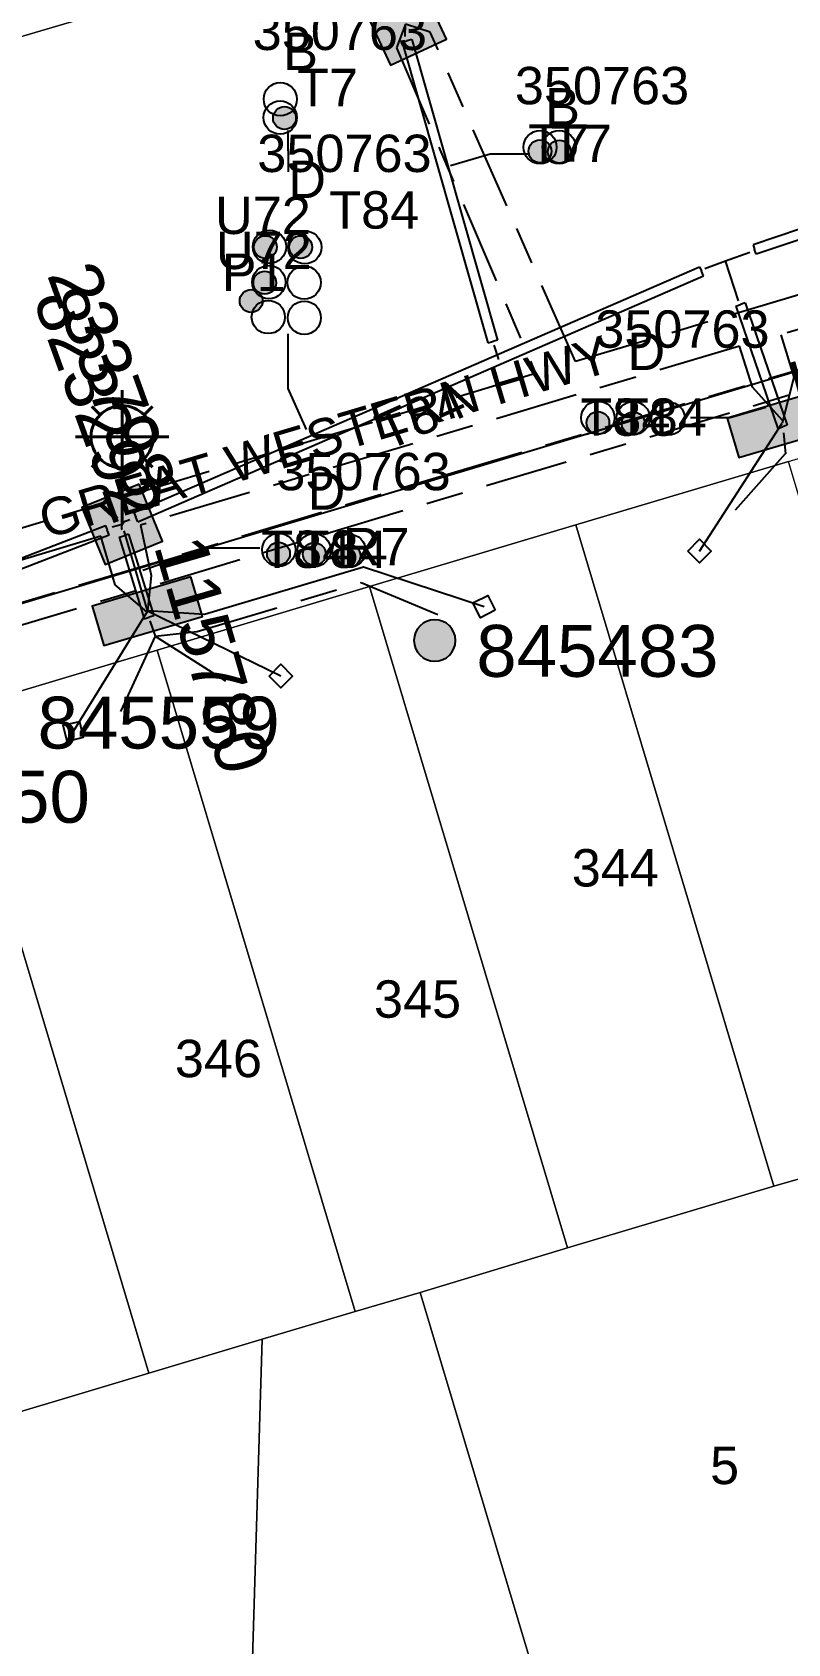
# Model space of a CAD drawing. Header units: metres. Extents: x 259786 to 261372, y 6264838 to 6265913.
# Drawn here: x 260581.5 to 260617.9, y 6265438.2 to 6265515.8 of the extents above; entities that cross this region are included whole.
import ezdxf
from ezdxf.enums import TextEntityAlignment as Align

# ---------------------------------------------------------------- set-up
doc = ezdxf.new("R2010")
doc.units = ezdxf.units.M
doc.linetypes.add('Cable Exist UG', pattern=[8.2, 4, -1.2, 1.8, -1.2])
doc.layers.get('0').update_dxf_attribs({"color": 6})
doc.layers.add('Cadastre Land Parcels_SP_EXT', color=9, linetype='Continuous', lineweight=5)
doc.layers.add('Cadastre Roads_SP_EXT', color=9, linetype='Continuous', lineweight=5)
for name, color, linetype in [('Duct_SP_EXT', 7, 'Continuous'), ('Equip_SP_SL_EXT', 7, 'Continuous'), ('Mains_HV_EXT', 7, 'Continuous'), ('Mains_LV_EXT', 7, 'Continuous'), ('Mains_LV_SL_EXT', 7, 'Continuous'), ('Mains_SL_EXT', 7, 'Continuous'), ('Services_SP_EXT', 7, 'Continuous'), ('SupportsOH_SP_TR_HV_LV_SL_EXT', 7, 'Continuous'), ('SupportsUG_SP_LV_EXT', 7, 'Continuous'), ('SupportsUG_SP_LV_SL_EXT', 7, 'Continuous'), ('Trench_SP_EXT', 7, 'Continuous')]:
    doc.layers.add(name, color=color, linetype=linetype)
doc.styles.add('COLUMN_LABEL', font='arial.ttf')
doc.styles.add('iecARIAL', font='arial.ttf', dxfattribs={"height": 2})
doc.styles.add('POLE_LABEL', font='arial.ttf')
doc.styles.get("Standard").update_dxf_attribs({"font": 'arial.ttf'})
doc.linetypes.add('Cable E UG', pattern='A,6,-0.5,["E",Standard,S=1.7,R=0,X=0.5,Y=-1],-2.9', length=9.4)

# ---------------------------------------------------------------- blocks, each defined once
blk = doc.blocks.new('COLUMN_EXT')
blk.add_hatch(color=256).paths.add_polyline_path([(-1.485, 1.485), (-1.485, -1.485), (1.485, -1.485), (1.485, 1.485)])
blk.add_lwpolyline([(-1.485, -1.485), (1.485, -1.485), (1.485, 1.485), (-1.485, 1.485)], close=True)
for tag, height, style, flags, p in [('ASSET_NUM', 2.5, 'COLUMN_LABEL', 8, (2, 2)), ('STRUCTURE_PLANT_NUMBER', 0.2, 'POLE_LABEL', 9, (1.813, 0.031)), ('STREET_CODE', 0.2, 'COLUMN_LABEL', 9, (1.813, -0.2))]:
    blk.add_attdef(tag, text='', height=height, dxfattribs=dict(style=style, flags=flags)).set_placement(p, align=Align.MIDDLE_LEFT)
at = {"flags": 9}
for tag, p in [('OWNED_BY', (1.813, -0.6)), ('STATE', (1.813, -0.8)), ('COLUMN_TYPE', (1.813, -0.4)), ('STREETNAME', (1.813, -1.6)), ('USAGE', (1.813, -1)), ('LEGEND', (1.813, -1.2)), ('LOCATION', (1.813, -1.4)), ('SUBURB', (1.813, -1.8)), ('NOTES', (1.813, -2))]:
    blk.add_attdef(tag, text='', height=0.2, dxfattribs=at).set_placement(p, align=Align.MIDDLE_LEFT)
at = {"flags": 1}
blk.add_attdef('Z', (1.813, -2.351), '', height=0.2, dxfattribs=at)
blk = doc.blocks.new('PILLAR_EXT')
blk.add_hatch(color=256).paths.add_polyline_path([(-2.475, 0.99), (-2.475, -0.99), (2.475, -0.99), (2.475, 0.99)])
blk.add_lwpolyline([(-2.475, -0.99), (2.475, -0.99), (2.475, 0.99), (-2.475, 0.99)], close=True)
at = {"style": 'iecARIAL', "flags": 8}
blk.add_attdef('ASSET_NUM', (1.5, 3.5), '', height=2.5, dxfattribs=at)
for tag, p, flags in [('OWNED_BY', (0, -0.2), 9), ('STATE', (0, -0.4), 9), ('SUPPORT_TYPE', (0, -0.6), 9), ('USAGE', (0, -0.8), 9), ('LEGEND', (0, -1), 9), ('LOCATION', (0, -1.2), 9), ('NOTES', (0, -1.4), 9), ('PARENT', (0, -1.6), 9), ('STREETNAME', (0, -1.8), 9), ('SUBURB', (0, -2), 1)]:
    blk.add_attdef(tag, p, '', height=0.2, dxfattribs=dict(flags=flags))
blk = doc.blocks.new('DUCT_EXT')
blk.add_circle((0, 0.8), 0.8)
at = {"flags": 1}
blk.add_attdef('Z', (0, 0), '', height=0.2, dxfattribs=at)
at = {"flags": 9}
for tag, p in [('DUCT_CODE', (0, 0)), ('XSECT_TYPE', (0, -0.2)), ('STATE', (0, -0.6)), ('FB_REFERENCE', (0, -0.4)), ('NOTES', (0, -0.8))]:
    blk.add_attdef(tag, text='', height=0.2, dxfattribs=at).set_placement(p, align=Align.MIDDLE_LEFT)
blk = doc.blocks.new('SL_LANTERN_EXT')
at = {"lineweight": 40}
for p, q in [((0, 1.968), (0, 6.468)), ((-1.459, 5.676), (-1.061, 5.278)), ((1.458, 5.676), (1.06, 5.278)), ((-2.25, 4.218), (2.25, 4.218)), ((-1.459, 2.759), (-1.061, 3.157)), ((1.458, 2.759), (1.06, 3.157)), ((0, 0), (0, 2.721))]:
    blk.add_line(p, q, dxfattribs=at)
blk.add_circle((0, 4.218), 1.5, dxfattribs=at)
at = {"style": 'iecARIAL', "flags": 8}
blk.add_attdef('ASSET_NUM', (1.5, 1.5), '', height=2.5, dxfattribs=at)
for tag, p, height, flags in [('CONSTRUCTED_VOLTAGE', (0.981, -0.653), 0.2, 9), ('CONTROL_TYPE', (0.981, -0.853), 0.2, 9), ('LNUMBER', (2.181, -3.253), 2.5, 8), ('OPERATING_VOLTAGE', (0.981, -1.653), 0.2, 9), ('LANTERN_PURPOSE', (0.981, -1.053), 0.2, 9), ('LANTERN_TYPE', (0.981, -1.253), 0.2, 9), ('NO_PHASES', (0.981, -1.453), 0.2, 9), ('ORIENTATION', (0.981, -1.853), 0.2, 9), ('OWNED_BY', (0.981, -2.053), 0.2, 9), ('STATE', (0.981, -2.253), 0.2, 9), ('USAGE', (0.981, -2.453), 0.2, 9), ('CEXIST', (0.981, -2.653), 0.2, 9), ('CNEW', (0.981, -2.853), 0.2, 9), ('CNUMBER', (0.981, -3.053), 0.2, 9), ('CREMOVE', (0.981, -3.253), 0.2, 9), ('CREPLACE', (0.981, -3.453), 0.2, 9), ('LKINGHEIGHT', (0.981, -3.653), 0.2, 9), ('LBRACKET', (0.981, -3.853), 0.2, 9), ('LBRACKETVOCAB', (0.981, -4.053), 0.2, 9), ('LCATEGORY', (0.981, -4.253), 0.2, 9), ('LCHARGE1', (0.981, -4.453), 0.2, 9), ('LCHARGE1PERCENT', (0.981, -4.653), 0.2, 9), ('LCHARGE2', (0.981, -4.853), 0.2, 9), ('LCHARGE2PERCENT', (0.981, -5.053), 0.2, 9), ('LCHARGE3', (0.981, -5.253), 0.2, 9), ('LCHARGE3PERCENT', (0.981, -5.453), 0.2, 9), ('LEXIST', (0.981, -5.653), 0.2, 9), ('LLAMP', (0.981, -5.853), 0.2, 9), ('LLAMPVOCAB', (0.981, -6.053), 0.2, 9), ('LMAST', (0.981, -6.253), 0.2, 9), ('LMASTVOCAB', (0.981, -6.453), 0.2, 9), ('LNEW', (0.981, -6.653), 0.2, 9), ('LANTNUMBER', (0.981, -6.853), 0.2, 9), ('LOUTREACH', (0.981, -7.253), 0.2, 9), ('LOUTREACHVOCAB', (0.981, -7.453), 0.2, 9), ('LRATECODE', (0.981, -7.653), 0.2, 9), ('LREMOVE', (0.981, -7.853), 0.2, 9), ('LREPLACE', (0.981, -8.053), 0.2, 9), ('LTYPE', (0.981, -8.253), 0.2, 9), ('LTYPEVOCAB', (0.981, -8.453), 0.2, 9), ('LEGEND', (0.981, -8.653), 0.2, 9), ('STREETNAME', (0.981, -9.253), 0.2, 9), ('SUBURB', (0.981, -9.453), 0.2, 1), ('LOCATION', (0.981, -8.853), 0.2, 9), ('NOTES', (0.981, -9.053), 0.2, 9)]:
    blk.add_attdef(tag, p, '', height=height, dxfattribs=dict(flags=flags))
blk = doc.blocks.new('CCP_EXT')
at = {"flags": 9}
for tag, p in [('USAGE', (0, -1.2)), ('LEGEND', (0, -1.4)), ('LIFE_SUPPORT', (0, -1.6)), ('STATE', (0, -1.8)), ('NOTES', (0, -2))]:
    blk.add_attdef(tag, text='', height=0.2, dxfattribs=at).set_placement(p, align=Align.MIDDLE_LEFT)
blk.add_wipeout([(0, 0.566), (0.566, 0), (0, -0.566), (-0.566, 0)])
blk.add_lwpolyline([(-0.566, 0), (0, 0.566), (0.566, 0), (0, -0.566), (-0.566, 0)])
at = {"flags": 1}
blk.add_attdef('Z', (0, 0), '', height=0.2, dxfattribs=at)
at = {"flags": 9}
for tag, p in [('CCP_TYPE', (0, 0)), ('OPERATING_VOLTAGE', (0, -0.6)), ('ORIENTATION', (0, -0.8)), ('CONSTRUCTED_VOLTAGE', (0, -0.2)), ('NO_PHASES', (0, -0.4)), ('OWNED_BY', (0, -1))]:
    blk.add_attdef(tag, text='', height=0.2, dxfattribs=at).set_placement(p, align=Align.MIDDLE_LEFT)
blk = doc.blocks.new('POLE_EXT')
blk.add_hatch(color=256).paths.add_polyline_path([(-1, 0, 1), (1, 0, 1)])
blk.add_lwpolyline([(-1, 0, 1), (1, 0, 1)], format="xyb", close=True)
for tag, height, flags, p in [('pNumber', 2.5, 8, (-17.84, 2.067)), ('OWNED_BY', 0.2, 9, (1.355, -0.4)), ('SPECIAL_USE', 0.2, 9, (1.355, -0.8)), ('PARENT', 0.2, 9, (1.355, -0.6)), ('cLV', 0.2, 9, (1.355, -1.4)), ('STATE', 0.2, 9, (1.355, -1)), ('hDepth', 0.2, 9, (1.355, -1.6)), ('USAGE', 0.2, 9, (1.355, -1.2)), ('cHV', 0.2, 9, (1.355, -2)), ('hDia', 0.2, 9, (1.355, -1.8)), ('LBRACKET', 0.2, 9, (1.355, -2.2)), ('LExisting', 0.2, 9, (1.355, -2.4)), ('LANTNUMBER', 0.2, 9, (1.355, -2.6)), ('LOther', 0.2, 9, (1.355, -2.8)), ('LRemove', 0.2, 9, (1.355, -3)), ('LEGEND', 0.2, 9, (1.355, -3.2)), ('cLinedev', 0.2, 9, (1.355, -3.4)), ('pExisting', 0.2, 9, (1.355, -3.8)), ('LOCATION', 0.2, 9, (1.355, -3.6)), ('pFooting', 0.2, 9, (1.355, -4.4)), ('pNew', 0.2, 9, (1.355, -4.6)), ('PFNUMBER', 0.2, 9, (1.355, -4)), ('NEWPFNUMBER', 0.2, 9, (1.355, -4.2)), ('pRelocate', 0.2, 9, (1.355, -5)), ('pRemove', 0.2, 9, (1.355, -5.2)), ('pReplace', 0.2, 9, (1.355, -5.4)), ('cspan', 0.2, 9, (1.355, -6)), ('STREETNAME', 0.2, 9, (1.355, -6.2)), ('pStay', 0.2, 9, (1.355, -5.6)), ('pType', 0.2, 9, (1.355, -5.8)), ('SUBURB', 0.2, 9, (1.355, -6.4)), ('OPERATED_BY', 0.2, 9, (1.355, -7.014)), ('NOTES', 0.2, 9, (1.355, -6.6)), ('MAINTAINED_BY', 0.2, 9, (1.355, -6.814))]:
    blk.add_attdef(tag, text='', height=height, dxfattribs=dict(flags=flags)).set_placement(p, align=Align.MIDDLE_LEFT)
at = {"style": 'POLE_LABEL'}
for tag, height, flags, p in [('ASSET_NUM', 2.5, 8, (2, 2)), ('STRUCTURE_PLANT_NUMBER', 0.2, 9, (1.355, 0.028)), ('STREET_CODE', 0.2, 9, (1.355, -0.2))]:
    blk.add_attdef(tag, text='', height=height, dxfattribs=dict(at, flags=flags)).set_placement(p, align=Align.MIDDLE_LEFT)
at = {"flags": 1}
blk.add_attdef('Z', (1.355, -7.328), '', height=0.2, dxfattribs=at)
blk = doc.blocks.new('CABLE_LARGE_EXT')
h = blk.add_hatch(color=256)
edge = h.paths.add_edge_path()
edge.add_arc((0, 0.55), 0.55, 0, 360)
blk.add_circle((0, 0.55), 0.55)
at = {"flags": 1}
blk.add_attdef('Z', (0, 0), '', height=0.2, dxfattribs=at)
at = {"flags": 9}
for tag, p in [('COND_CODE', (0, 0)), ('XSECT_SIZE', (0, -0.6)), ('STATE', (0, -0.4)), ('FB_REFERENCE', (0, -0.2)), ('NOTES', (0, -0.8))]:
    blk.add_attdef(tag, text='', height=0.2, dxfattribs=at).set_placement(p, align=Align.MIDDLE_LEFT)

msp = doc.modelspace()

# ---------------------------------------------------------------- linework, layer by layer
at = {"layer": 'Cadastre Land Parcels_SP_EXT', "linetype": 'Continuous'}
for points in [[(260595.058, 6265519.713), (260634.649, 6265538.034), (260666.003, 6265552.535), (260678.521, 6265557.487), (260691.646, 6265562.15), (260704.585, 6265565.209), (260717.909, 6265567.994), (260731.592, 6265570.184), (260732.039, 6265570.402), (260729.44, 6265570.254), (260705.489, 6265566.989), (260682.9, 6265560.645), (260661.428, 6265553.422), (260598.289, 6265533.08), (260572.769, 6265523.079), (260547.671, 6265511.983), (260523.086, 6265500.198), (260516.408, 6265496.573), (260595.058, 6265519.713)], [(260627.441, 6265463.259), (260617.923, 6265495.095), (260607.7, 6265492.042), (260617.227, 6265460.195), (260618.953, 6265460.695), (260627.441, 6265463.259)], [(260607.7, 6265492.042), (260597.77, 6265489.072), (260607.297, 6265457.225), (260617.227, 6265460.195), (260607.7, 6265492.042)], [(260607.297, 6265457.225), (260597.77, 6265489.072), (260587.549, 6265486.015), (260597.073, 6265454.165), (260600.205, 6265455.087), (260607.297, 6265457.225)], [(260597.073, 6265454.165), (260587.549, 6265486.015), (260577.618, 6265483.044), (260587.142, 6265451.195), (260592.607, 6265452.83), (260597.073, 6265454.165)], [(260587.142, 6265451.195), (260577.618, 6265483.044), (260567.396, 6265479.987), (260576.917, 6265448.138), (260587.142, 6265451.195)], [(260629.558, 6265425.253), (260618.953, 6265460.695), (260617.227, 6265460.195), (260607.297, 6265457.225), (260600.205, 6265455.087), (260611.687, 6265416.658), (260629.558, 6265425.253)], [(260611.687, 6265416.658), (260600.205, 6265455.087), (260597.073, 6265454.165), (260592.607, 6265452.83), (260592.098, 6265436.38), (260590.826, 6265425.221), (260590.306, 6265406.365), (260611.687, 6265416.658)], [(260590.306, 6265406.365), (260590.826, 6265425.221), (260592.098, 6265436.38), (260592.607, 6265452.83), (260587.142, 6265451.195), (260576.917, 6265448.138), (260566.985, 6265445.149), (260579.977, 6265401.64), (260581.009, 6265401.893), (260590.306, 6265406.365)]]:
    msp.add_lwpolyline(points, close=True, dxfattribs=at)
at = {"layer": 'Duct_SP_EXT'}
for p, q in [((260599.337, 6265515.297), (260599.568, 6265515.362)), ((260599.337, 6265515.297), (260603.462, 6265500.814)), ((260599.799, 6265515.428), (260599.568, 6265515.362)), ((260599.799, 6265515.428), (260603.924, 6265500.945)), ((260634.364, 6265511.678), (260616.22, 6265505.529)), ((260634.505, 6265511.219), (260616.374, 6265505.075)), ((260616.22, 6265505.529), (260616.297, 6265505.302)), ((260616.374, 6265505.075), (260616.297, 6265505.302)), ((260586.423, 6265492.637), (260613.64, 6265504.48)), ((260613.64, 6265504.48), (260613.736, 6265504.26)), ((260613.831, 6265504.04), (260613.736, 6265504.26)), ((260586.615, 6265492.197), (260613.831, 6265504.04)), ((260615.389, 6265502.578), (260615.616, 6265502.656)), ((260615.843, 6265502.734), (260615.616, 6265502.656)), ((260615.843, 6265502.734), (260617.861, 6265496.847)), ((260615.389, 6265502.578), (260617.407, 6265496.692)), ((260603.462, 6265500.814), (260603.693, 6265500.88)), ((260603.924, 6265500.945), (260603.693, 6265500.88)), ((260617.407, 6265496.692), (260617.634, 6265496.77)), ((260617.861, 6265496.847), (260617.634, 6265496.77)), ((260586.423, 6265492.637), (260586.519, 6265492.417)), ((260566.822, 6265484.961), (260585.061, 6265492.016)), ((260585.061, 6265492.016), (260585.148, 6265491.792)), ((260585.234, 6265491.568), (260585.148, 6265491.792)), ((260586.615, 6265492.197), (260586.519, 6265492.417)), ((260566.995, 6265484.513), (260585.234, 6265491.568)), ((260585.715, 6265491.453), (260585.945, 6265491.523)), ((260585.715, 6265491.453), (260586.926, 6265487.53)), ((260586.174, 6265491.594), (260585.945, 6265491.523)), ((260586.174, 6265491.594), (260587.384, 6265487.672)), ((260586.926, 6265487.53), (260587.155, 6265487.601)), ((260587.384, 6265487.672), (260587.155, 6265487.601))]:
    msp.add_line(p, q, dxfattribs=at)
for points in [[(260593.843, 6265511.034), (260593.857, 6265509.051)], [(260605.483, 6265509.903), (260603.578, 6265509.903), (260601.661, 6265509.335)], [(260593.835, 6265501.243), (260593.835, 6265498.613), (260594.718, 6265496.638)], [(260613.213, 6265497.212), (260615.129, 6265497.212), (260616.831, 6265497.722)], [(260592.485, 6265490.928), (260589.944, 6265490.928), (260586.854, 6265489.844)]]:
    msp.add_lwpolyline(points, dxfattribs=at)
at = {"layer": 'Mains_HV_EXT', "linetype": 'Cable E UG'}
msp.add_lwpolyline([(260628.404, 6265502.462), (260608.142, 6265496.387)], dxfattribs=at)
at = {"layer": 'Mains_LV_EXT', "linetype": 'Cable Exist UG'}
msp.add_lwpolyline([(260715.585, 6265530.464), (260714.408, 6265531.748), (260713.523, 6265533.629), (260686.68, 6265522.253), (260680.285, 6265520.129), (260677.647, 6265519.317), (260671.447, 6265517.449), (260671.447, 6265517.449, -0.000724), (260653.095, 6265511.92), (260653.095, 6265511.92), (260617.558, 6265501.2), (260618.186, 6265499.157), (260617.631, 6265496.94)], format="xyb", dxfattribs=at)
at = {"layer": 'Mains_LV_SL_EXT', "linetype": 'Cable Exist UG'}
msp.add_lwpolyline([(260587.08, 6265487.919), (260585.862, 6265492.068)], dxfattribs=at)
at = {"layer": 'Mains_SL_EXT', "linetype": 'Cable Exist UG'}
msp.add_lwpolyline([(260649.516, 6265539.808), (260658.307, 6265515.057), (260607.68, 6265499.915), (260600.687, 6265515.775), (260599.499, 6265516.153)], dxfattribs=at)
at = {"layer": 'Trench_SP_EXT', "linetype": 'Cable Exist UG'}
for points in [[(260599.477, 6265515.573), (260599.499, 6265516.153)], [(260615.526, 6265502.837), (260614.894, 6265504.764), (260616.068, 6265505.185)], [(260613.896, 6265504.387), (260614.894, 6265504.764)], [(260603.753, 6265500.699), (260603.978, 6265500.014)], [(260617.687, 6265496.473), (260617.776, 6265495.473)], [(260617.774, 6265495.466), (260615.354, 6265492.762)], [(260585.862, 6265492.068), (260585.379, 6265491.93)], [(260587.456, 6265486.683), (260589.474, 6265486.909), (260589.474, 6265486.909), (260597.364, 6265489.269), (260601.423, 6265487.585)], [(260587.2, 6265487.421), (260587.456, 6265486.683)], [(260587.457, 6265486.685), (260585.541, 6265482.526)], [(260587.456, 6265486.683), (260591.298, 6265484.249)]]:
    msp.add_lwpolyline(points, dxfattribs=at)
msp.add_lwpolyline([(260585.858, 6265491.808), (260585.846, 6265491.848), (260585.846, 6265491.848, -0.396822), (260586.025, 6265492.218), (260586.025, 6265492.218), (260586.237, 6265492.298)], format="xyb", dxfattribs=at)

# ---------------------------------------------------------------- block references
at = {"layer": 'Duct_SP_EXT'}
for name, p, rotation in [('DUCT_EXT', (260594.273, 6265512.543), 90.0000000000002), ('DUCT_EXT', (260594.266, 6265511.649), 89.2068041368322), ('CABLE_LARGE_EXT', (260594.224, 6265511.639), 90.1909422773383), ('DUCT_EXT', (260592.148, 6265505.45), 269.1468698637269), ('CABLE_LARGE_EXT', (260592.206, 6265505.431), 269.1468698637269), ('DUCT_EXT', (260593.848, 6265505.425), 269.1468698637269), ('CABLE_LARGE_EXT', (260593.905, 6265505.425), 269.8455643161562), ('DUCT_EXT', (260592.123, 6265503.751), 269.1468698637269), ('CABLE_LARGE_EXT', (260592.176, 6265503.717), 269.1468698637269), ('DUCT_EXT', (260593.823, 6265503.725), 269.1468698637269), ('CABLE_LARGE_EXT', (260591.521, 6265502.827), 269.9999999999998), ('DUCT_EXT', (260592.095, 6265502.058), 269.8455643161562), ('DUCT_EXT', (260593.829, 6265502.024), 269.8455643161562), ('DUCT_EXT', (260608.748, 6265496.408), 359.2996432431933), ('DUCT_EXT', (260610.447, 6265496.388), 359.2996432431933), ('CABLE_LARGE_EXT', (260608.748, 6265496.408), 359.3005066863147), ('CABLE_LARGE_EXT', (260610.447, 6265496.388), 359.2029013505033), ('DUCT_EXT', (260612.14, 6265496.364), 359.998337809432), ('DUCT_EXT', (260593.389, 6265490.046), 359.2996432431933), ('CABLE_LARGE_EXT', (260593.38, 6265490.108), 359.3005066863147), ('DUCT_EXT', (260595.089, 6265490.025), 359.2996432431933), ('CABLE_LARGE_EXT', (260595.097, 6265490.093), 359.2029013505033), ('DUCT_EXT', (260596.781, 6265490.001), 359.998337809432)]:
    msp.add_blockref(name, p, dxfattribs=dict(at, rotation=rotation))
for name, p in [('DUCT_EXT', (260605.971, 6265509.437)), ('CABLE_LARGE_EXT', (260605.967, 6265509.486)), ('DUCT_EXT', (260606.889, 6265509.437)), ('CABLE_LARGE_EXT', (260606.902, 6265509.469)), ('CABLE_LARGE_EXT', (260596.781, 6265490.002))]:
    msp.add_blockref(name, p, dxfattribs=at)
at = {"layer": 'Equip_SP_SL_EXT'}
ref = msp.add_blockref('SL_LANTERN_EXT', (260585.862, 6265492.068), dxfattribs=at)
ref.add_attrib('ASSET_NUM', '233798', dxfattribs={"layer": '0', "height": 2.5, "rotation": 289.84435, "style": 'iecARIAL'}).set_placement((260587.362, 6265493.568), align=Align.MIDDLE_RIGHT)
at = {"layer": 'SupportsOH_SP_TR_HV_LV_SL_EXT'}
ref = msp.add_blockref('POLE_EXT', (260570.654, 6265478.203), dxfattribs=at)
ref.add_attrib('ASSET_NUM', '845850', dxfattribs={"layer": '0', "height": 2.5, "style": 'POLE_LABEL'}).set_placement((260572.654, 6265478.953), align=Align.MIDDLE_LEFT)
at = {"layer": 'SupportsUG_SP_LV_EXT'}
ref = msp.add_blockref('PILLAR_EXT', (260617.631, 6265496.94), dxfattribs=dict(at, rotation=196.499575135771))
ref.add_attrib('ASSET_NUM', '115779', dxfattribs={"layer": '0', "height": 2.5, "rotation": 285.22016, "style": 'iecARIAL'}).set_placement((260619.131, 6265500.44), align=Align.MIDDLE_LEFT)
ref = msp.add_blockref('PILLAR_EXT', (260587.077, 6265487.889), dxfattribs=dict(at, rotation=196.4732259984821))
ref.add_attrib('ASSET_NUM', '115780', dxfattribs={"layer": '0', "height": 2.5, "rotation": 286.24377, "style": 'iecARIAL'}).set_placement((260588.577, 6265491.389), align=Align.MIDDLE_LEFT)
at = {"layer": 'SupportsUG_SP_LV_SL_EXT'}
ref = msp.add_blockref('COLUMN_EXT', (260599.499, 6265516.153), dxfattribs=dict(at, rotation=205.0168934237012))
ref.add_attrib('ASSET_NUM', '823290', dxfattribs={"layer": '0', "height": 2.5, "rotation": 294.74937, "style": 'COLUMN_LABEL'}).set_placement((260601.499, 6265516.903), align=Align.TOP_RIGHT)
ref = msp.add_blockref('COLUMN_EXT', (260585.862, 6265492.068), dxfattribs=dict(at, rotation=202.2633707048431))
ref.add_attrib('ASSET_NUM', '823292', dxfattribs={"layer": '0', "height": 2.5, "rotation": 289.84435, "style": 'COLUMN_LABEL'}).set_placement((260587.862, 6265492.818), align=Align.TOP_RIGHT)

# ---------------------------------------------------------------- texts
at = {"layer": 'Cadastre Land Parcels_SP_EXT'}
for s, p in [('344', (260607.498, 6265474.633)), ('345', (260597.979, 6265468.313)), ('346', (260588.398, 6265465.45)), ('5', (260614.155, 6265445.852))]:
    msp.add_text(s, height=1.8, dxfattribs=at).set_placement(p)
at = {"layer": 'Cadastre Roads_SP_EXT'}
msp.add_text('GREAT WESTERN HWY', height=1.8, rotation=16.54071, dxfattribs=at).set_placement((260582.2, 6265491.362))
at = {"layer": 'Duct_SP_EXT'}
for s, p in [('350763', (260592.143, 6265514.914)), ('B', (260593.611, 6265513.95)), ('T7', (260594.281, 6265512.208)), ('350763', (260604.759, 6265512.301)), ('B', (260606.219, 6265511.277)), ('T7', (260605.402, 6265509.538)), ('T7', (260606.493, 6265509.518)), ('350763', (260592.365, 6265509.038)), ('D', (260593.857, 6265507.784)), ('T84', (260595.826, 6265506.313)), ('U72', (260590.331, 6265506.053)), ('U72', (260590.375, 6265504.366)), ('P1', (260590.653, 6265503.309)), ('350763', (260608.628, 6265500.576)), ('D', (260610.176, 6265499.504)), ('T84', (260607.912, 6265496.335)), ('T84', (260609.668, 6265496.335)), ('350763', (260593.282, 6265493.714)), ('D', (260594.788, 6265492.78)), ('T84', (260592.554, 6265489.972)), ('T84', (260594.31, 6265489.972)), ('R7', (260596.478, 6265490.099))]:
    msp.add_text(s, height=1.8, dxfattribs=at).set_placement(p)
at = {"layer": 'Mains_LV_EXT'}
msp.add_text('T84', height=1.8, rotation=24.24763, dxfattribs=at).set_placement((260598.626, 6265495.589))

# ---------------------------------------------------------------- next in the draw order: block references
at = {"layer": 'Services_SP_EXT'}
for p in [(260613.648, 6265490.785), (260593.497, 6265484.765)]:
    msp.add_blockref('CCP_EXT', p, dxfattribs=at)
for p, rotation in [((260603.277, 6265488.11), 161.6622436773485), ((260583.51, 6265482.103), 58.34451207878733)]:
    msp.add_blockref('CCP_EXT', p, dxfattribs=dict(at, rotation=rotation))

# ---------------------------------------------------------------- next in the draw order: linework, layer by layer
at = {"layer": 'Cadastre Roads_SP_EXT', "linetype": 'Continuous'}
msp.add_lwpolyline([(260669.304, 6265510.47), (260653.877, 6265522.74), (260634.649, 6265538.034), (260595.058, 6265519.713), (260516.408, 6265496.573), (260528.885, 6265482.881), (260539.441, 6265471.298), (260540.366, 6265471.755), (260541.32, 6265472.149), (260542.298, 6265472.479), (260548.701, 6265474.393), (260557.464, 6265477.016), (260567.396, 6265479.987), (260577.618, 6265483.044), (260587.549, 6265486.015), (260597.77, 6265489.072), (260607.7, 6265492.042), (260617.923, 6265495.095), (260638.067, 6265501.126), (260669.304, 6265510.47)], close=True, dxfattribs=at)
at = {"layer": 'Mains_HV_EXT', "linetype": 'Cable Exist UG'}
for points in [[(260699.171, 6265538.923), (260699.989, 6265537.276), (260703.01, 6265530.225), (260703.01, 6265530.225), (260685.979, 6265522.969), (260678.981, 6265520.62), (260678.981, 6265520.62), (260678.506, 6265516.443), (260678.506, 6265516.443), (260676.554, 6265515.858), (260676.554, 6265515.858, -0.000176), (260654.357, 6265509.199), (260654.357, 6265509.199), (260552.432, 6265478.641), (260543.093, 6265481.043), (260543.093, 6265481.043, 0.259962), (260524.558, 6265467.506), (260524.558, 6265467.506), (260528.483, 6265455.933), (260528.14, 6265452.744)], [(260452.459, 6265435.25), (260478.899, 6265449.12), (260478.899, 6265449.12), (260520.354, 6265471.159), (260525.428, 6265471.081), (260525.428, 6265471.081, -0.21429), (260542.797, 6265482.038), (260542.797, 6265482.038), (260552.371, 6265479.667), (260601.255, 6265494.407), (260656.99, 6265511.005)]]:
    msp.add_lwpolyline(points, format="xyb", dxfattribs=at)
at = {"layer": 'Mains_HV_EXT', "linetype": 'Cable E UG'}
msp.add_lwpolyline([(260609.028, 6265496.653), (260552.412, 6265479.679), (260543.158, 6265482.059), (260542.971, 6265482.036), (260542.971, 6265482.036, 0.194776), (260525.547, 6265472.126)], format="xyb", dxfattribs=at)
at = {"layer": 'Mains_LV_EXT', "linetype": 'Cable Exist UG'}
for points in [[(260617.661, 6265497.057), (260616.192, 6265498.674), (260616.192, 6265498.674), (260615.563, 6265500.652), (260615.563, 6265500.652), (260586.739, 6265492.035), (260587.26, 6265489.602), (260587.077, 6265487.889)], [(260587.051, 6265487.864), (260585.526, 6265489.153), (260585.526, 6265489.153), (260584.837, 6265491.503), (260584.837, 6265491.503), (260567.815, 6265486.376), (260567.683, 6265486.335), (260566.855, 6265481.913)]]:
    msp.add_lwpolyline(points, dxfattribs=at)
at = {"layer": 'Mains_SL_EXT', "linetype": 'Cable Exist UG'}
msp.add_lwpolyline([(260599.499, 6265516.153), (260599.065, 6265515.015), (260605.759, 6265499.342), (260580.606, 6265491.766), (260554.722, 6265484.023), (260552.672, 6265489.767), (260551.392, 6265490.206)], dxfattribs=at)
at = {"layer": 'Services_SP_EXT'}
for points in [[(260613.648, 6265490.785), (260617.631, 6265496.94)], [(260587.08, 6265487.919), (260589.833, 6265487.742), (260589.833, 6265487.742), (260597.483, 6265490.03), (260603.277, 6265488.11)], [(260587.077, 6265487.889), (260583.51, 6265482.103)], [(260593.497, 6265484.765), (260587.077, 6265487.889)]]:
    msp.add_lwpolyline(points, dxfattribs=at)

# ---------------------------------------------------------------- next in the draw order: block references
at = {"layer": 'SupportsOH_SP_TR_HV_LV_SL_EXT'}
ref = msp.add_blockref('POLE_EXT', (260600.905, 6265486.479), dxfattribs=at)
ref.add_attrib('ASSET_NUM', '845483', dxfattribs={"layer": '0', "height": 2.5, "style": 'POLE_LABEL'}).set_placement((260602.905, 6265487.229), align=Align.TOP_LEFT)
ref = msp.add_blockref('POLE_EXT', (260579.794, 6265481.775), dxfattribs=at)
ref.add_attrib('ASSET_NUM', '845559', dxfattribs={"layer": '0', "height": 2.5, "style": 'POLE_LABEL'}).set_placement((260581.794, 6265482.525), align=Align.MIDDLE_LEFT)

doc.saveas('drawing.dxf')
